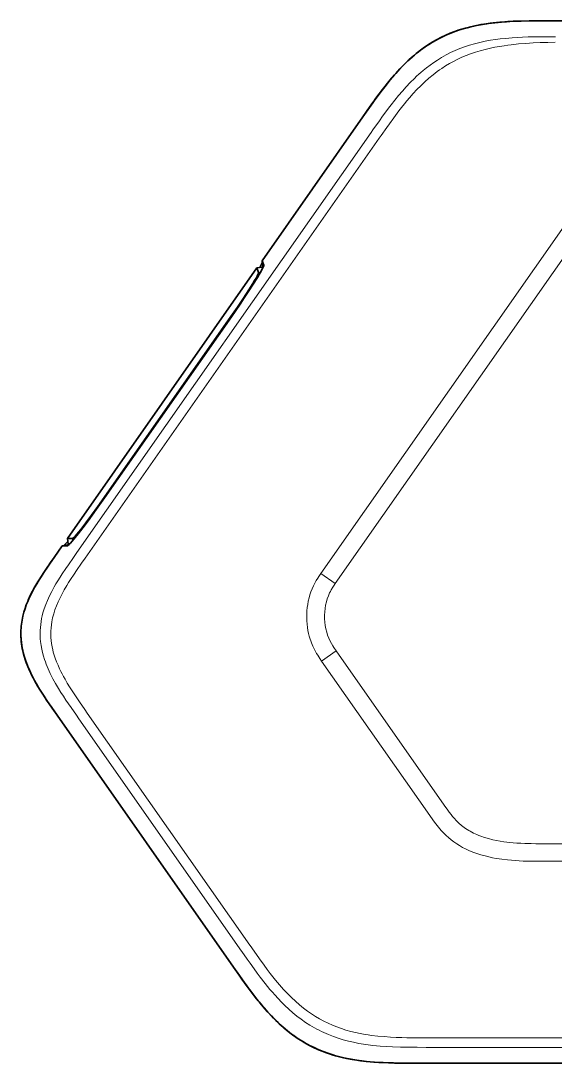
# Model space of a CAD drawing. Extents: x 0 to 297, y 0 to 210.
# Drawn here: x 95.31 to 115.86, y 72.47 to 112.56 of the extents above; entities that cross this region are included whole.
import ezdxf

# ---------------------------------------------------------------- set-up
doc = ezdxf.new("R2010")
doc.units = 0

msp = doc.modelspace()

# ---------------------------------------------------------------- linework, layer by layer
at = {"color": 7, "lineweight": 35}
for p, q in [((115.55, 112.562), (178.782, 112.562)), ((115.55, 112.562), (178.782, 112.562)), ((189.607, 72.472), (110.578, 72.472))]:
    msp.add_line(p, q, dxfattribs=at)
at = {"color": 7, "lineweight": 35, "ltscale": 0.168976}
msp.add_line((108.466, 108.874), (104.589, 103.337), dxfattribs=at)
msp.add_line((108.466, 108.874), (104.589, 103.337), dxfattribs=at)
at = {"color": 7, "lineweight": 13, "ltscale": 0.493095}
for p, q in [((108.782, 108.266), (97.469, 92.11)), ((109.095, 108.048), (97.782, 91.891))]:
    msp.add_line(p, q, dxfattribs=at)
at = {"color": 7, "lineweight": 13, "ltscale": 0.00307}
msp.add_line((108.853, 108.367), (108.782, 108.266), dxfattribs=at)
at = {"color": 7, "lineweight": 13, "ltscale": 0.003065}
msp.add_line((109.165, 108.148), (109.095, 108.048), dxfattribs=at)
at = {"color": 7, "lineweight": 13, "ltscale": 0.449999}
for p, q in [((117.171, 106.056), (106.847, 91.311)), ((117.729, 105.665), (107.404, 90.921))]:
    msp.add_line(p, q, dxfattribs=at)
at = {"color": 7, "lineweight": 35, "ltscale": 0.317506}
msp.add_line((104.386, 103.056), (97.101, 92.653), dxfattribs=at)
at = {"color": 7, "lineweight": 35, "ltscale": 0.005309}
msp.add_line((104.595, 103.093), (104.386, 103.056), dxfattribs=at)
at = {"color": 7, "lineweight": 35, "ltscale": 0.004692}
for p, q in [((104.454, 102.882), (104.386, 103.056)), ((97.101, 92.653), (97.289, 92.649))]:
    msp.add_line(p, q, dxfattribs=at)
at = {"color": 7, "lineweight": 35, "ltscale": 0.003383}
for p, q in [((104.589, 103.337), (104.611, 103.204)), ((104.589, 103.337), (104.611, 103.204)), ((96.907, 92.366), (97.04, 92.391)), ((96.907, 92.366), (97.04, 92.391))]:
    msp.add_line(p, q, dxfattribs=at)
at = {"color": 7, "lineweight": 35, "ltscale": 0.00455}
for p, q in [((104.589, 103.337), (104.655, 103.168)), ((96.907, 92.366), (97.089, 92.362))]:
    msp.add_line(p, q, dxfattribs=at)
at = {"color": 7, "lineweight": 35, "ltscale": 0.001211}
msp.add_line((104.613, 103.047), (104.595, 103.093), dxfattribs=at)
at = {"color": 7, "lineweight": 35, "ltscale": 0.000906738}
msp.add_line((104.626, 103.072), (104.596, 103.093), dxfattribs=at)
at = {"color": 7, "lineweight": 35, "ltscale": 0.000945567}
msp.add_line((104.625, 103.169), (104.611, 103.204), dxfattribs=at)
at = {"color": 7, "lineweight": 35, "ltscale": 0.002315}
for p, q in [((104.611, 103.204), (104.645, 103.118)), ((97.04, 92.391), (97.133, 92.389))]:
    msp.add_line(p, q, dxfattribs=at)
at = {"color": 7, "lineweight": 35, "ltscale": 6.97748e-05}
msp.add_line((104.625, 103.169), (104.626, 103.166), dxfattribs=at)
at = {"color": 7, "lineweight": 35, "ltscale": 6.20361e-05}
msp.add_line((104.656, 103.166), (104.655, 103.168), dxfattribs=at)
at = {"color": 7, "lineweight": 13, "ltscale": 0.00197}
for p, q in [((104.454, 102.882), (104.532, 102.895)), ((97.289, 92.649), (97.303, 92.571))]:
    msp.add_line(p, q, dxfattribs=at)
at = {"color": 7, "lineweight": 35, "ltscale": 0.2125}
for p, q in [((98.516, 94.226), (103.392, 101.189)), ((103.407, 101.178), (98.531, 94.216))]:
    msp.add_line(p, q, dxfattribs=at)
at = {"color": 7, "lineweight": 13, "ltscale": 0.00045808}
msp.add_line((103.392, 101.189), (103.407, 101.178), dxfattribs=at)
at = {"color": 7, "lineweight": 13, "ltscale": 0.000458127}
msp.add_line((98.516, 94.226), (98.531, 94.216), dxfattribs=at)
at = {"color": 7, "lineweight": 35, "ltscale": 0.005308}
msp.add_line((97.138, 92.444), (97.101, 92.653), dxfattribs=at)
at = {"color": 7, "lineweight": 35, "ltscale": 0.013677}
msp.add_line((96.907, 92.366), (96.593, 91.918), dxfattribs=at)
msp.add_line((96.907, 92.366), (96.593, 91.918), dxfattribs=at)
at = {"color": 7, "lineweight": 35, "ltscale": 0.000945727}
msp.add_line((97.078, 92.39), (97.04, 92.391), dxfattribs=at)
at = {"color": 7, "lineweight": 35, "ltscale": 6.96788e-05}
msp.add_line((97.081, 92.39), (97.078, 92.39), dxfattribs=at)
at = {"color": 7, "lineweight": 35, "ltscale": 6.20803e-05}
msp.add_line((97.089, 92.362), (97.091, 92.362), dxfattribs=at)
at = {"color": 7, "lineweight": 35, "ltscale": 0.001252}
msp.add_line((97.138, 92.444), (97.188, 92.443), dxfattribs=at)
at = {"color": 7, "lineweight": 35, "ltscale": 0.000906629}
msp.add_line((97.168, 92.422), (97.139, 92.443), dxfattribs=at)
at = {"color": 7, "lineweight": 13, "ltscale": 0.005852}
msp.add_line((97.335, 91.918), (97.469, 92.11), dxfattribs=at)
at = {"color": 7, "lineweight": 13, "ltscale": 0.005876}
msp.add_line((97.647, 91.698), (97.782, 91.891), dxfattribs=at)
at = {"color": 7, "lineweight": 13, "ltscale": 0.017017}
msp.add_line((106.847, 91.311), (107.404, 90.921), dxfattribs=at)
at = {"color": 7, "lineweight": 13, "ltscale": 0.017085}
msp.add_line((106.878, 87.934), (107.438, 88.326), dxfattribs=at)
at = {"color": 7, "lineweight": 13, "ltscale": 0.181206}
for p, q in [((107.438, 88.326), (111.595, 82.389)), ((106.878, 87.934), (111.036, 81.997))]:
    msp.add_line(p, q, dxfattribs=at)
at = {"color": 7, "lineweight": 35, "ltscale": 0.295804}
for p, q in [((103.494, 76.16), (96.708, 85.852)), ((96.708, 85.852), (103.494, 76.16))]:
    msp.add_line(p, q, dxfattribs=at)
at = {"color": 7, "lineweight": 13, "ltscale": 0.004209}
msp.add_line((97.546, 85.714), (97.45, 85.852), dxfattribs=at)
at = {"color": 7, "lineweight": 13, "ltscale": 0.004217}
msp.add_line((97.867, 85.939), (97.77, 86.077), dxfattribs=at)
at = {"color": 7, "lineweight": 13, "ltscale": 0.272642}
for p, q in [((97.867, 85.939), (104.122, 77.005)), ((97.546, 85.714), (103.801, 76.781))]:
    msp.add_line(p, q, dxfattribs=at)
at = {"color": 7, "lineweight": 13}
for p, q in [((115.446, 80.911), (188.642, 80.911)), ((115.446, 80.235), (188.642, 80.235)), ((188.962, 73.446), (111.125, 73.446)), ((188.962, 73.08), (111.125, 73.08))]:
    msp.add_line(p, q, dxfattribs=at)
at = {"color": 7, "lineweight": 13, "ltscale": 0.000412094}
for p, q in [((104.131, 76.992), (104.122, 77.005)), ((103.811, 76.767), (103.801, 76.781))]:
    msp.add_line(p, q, dxfattribs=at)
at = {"color": 7, "lineweight": 13, "ltscale": 0.005773}
msp.add_line((110.894, 73.446), (111.125, 73.446), dxfattribs=at)
at = {"color": 7, "lineweight": 13, "ltscale": 0.005759}
msp.add_line((110.895, 73.08), (111.125, 73.08), dxfattribs=at)
at = {"color": 7, "lineweight": 35}
for points in [[(108.466, 108.874), (108.722, 109.239), (108.852, 109.421), (109.049, 109.692), (109.201, 109.894), (109.356, 110.094), (109.515, 110.291), (109.679, 110.483), (109.848, 110.671), (110.005, 110.835), (110.167, 110.994), (110.249, 111.071), (110.333, 111.147), (110.447, 111.246), (110.564, 111.341), (110.683, 111.433), (110.835, 111.544), (110.992, 111.649), (111.152, 111.749), (111.316, 111.842), (111.483, 111.929), (111.654, 112.01), (111.827, 112.084), (112.004, 112.152), (112.183, 112.213), (112.327, 112.258), (112.472, 112.299), (112.618, 112.336), (112.729, 112.361), (112.84, 112.385), (113.063, 112.426), (113.288, 112.461), (113.413, 112.477), (113.539, 112.491), (113.79, 112.515), (114.042, 112.533), (114.294, 112.545), (114.546, 112.553), (114.882, 112.559), (115.105, 112.561), (115.55, 112.562)], [(115.55, 112.562), (115.085, 112.561), (114.854, 112.559), (114.508, 112.552), (114.249, 112.543), (113.992, 112.529), (113.736, 112.51), (113.482, 112.485), (113.355, 112.47), (113.229, 112.452), (113.005, 112.416), (112.782, 112.373), (112.672, 112.349), (112.563, 112.323), (112.418, 112.285), (112.275, 112.243), (112.133, 112.198), (112.035, 112.164), (111.938, 112.128), (111.843, 112.091), (111.749, 112.052), (111.624, 111.997), (111.501, 111.938), (111.379, 111.876), (111.259, 111.811), (111.141, 111.742), (111.025, 111.671), (110.94, 111.615), (110.856, 111.559), (110.771, 111.498), (110.687, 111.437), (110.603, 111.372), (110.52, 111.305), (110.356, 111.167), (110.197, 111.023), (110.043, 110.873), (109.892, 110.718), (109.729, 110.54), (109.57, 110.356), (109.415, 110.168), (109.317, 110.045), (109.22, 109.92), (109.093, 109.752), (108.968, 109.582), (108.842, 109.407), (108.716, 109.23), (108.466, 108.874)], [(103.407, 101.178), (103.577, 101.424), (103.745, 101.669), (103.905, 101.906), (104.058, 102.136), (104.247, 102.428), (104.41, 102.689), (104.479, 102.804), (104.538, 102.907), (104.586, 102.993), (104.622, 103.064), (104.645, 103.118), (104.652, 103.139), (104.656, 103.155), (104.656, 103.166)], [(104.454, 102.882), (104.455, 102.877), (104.453, 102.862), (104.445, 102.837), (104.43, 102.804), (104.4, 102.742), (104.357, 102.665), (104.304, 102.572), (104.239, 102.465), (104.081, 102.213), (103.876, 101.898), (103.642, 101.551), (103.392, 101.189)], [(97.091, 92.362), (97.104, 92.367), (97.121, 92.379), (97.142, 92.398), (97.177, 92.431), (97.218, 92.475), (97.281, 92.546), (97.353, 92.631), (97.514, 92.831), (97.697, 93.068), (97.897, 93.333), (98.052, 93.545), (98.211, 93.765), (98.531, 94.216)], [(98.516, 94.226), (98.269, 93.877), (98.029, 93.547), (97.808, 93.252), (97.615, 93.003), (97.533, 92.901), (97.46, 92.815), (97.4, 92.746), (97.351, 92.695), (97.325, 92.671), (97.305, 92.656), (97.293, 92.65), (97.289, 92.649)], [(96.708, 85.852), (96.503, 86.146), (96.304, 86.438), (96.206, 86.584), (96.085, 86.774), (95.969, 86.965), (95.904, 87.076), (95.841, 87.188), (95.788, 87.288), (95.737, 87.388), (95.654, 87.56), (95.615, 87.647), (95.579, 87.734), (95.527, 87.866), (95.481, 87.999), (95.44, 88.132), (95.404, 88.267), (95.385, 88.347), (95.368, 88.427), (95.354, 88.506), (95.342, 88.584), (95.329, 88.691), (95.32, 88.798), (95.314, 88.904), (95.313, 89.006), (95.315, 89.108), (95.321, 89.21), (95.328, 89.286), (95.337, 89.362), (95.36, 89.513), (95.391, 89.663), (95.43, 89.812), (95.475, 89.96), (95.523, 90.096), (95.577, 90.232), (95.636, 90.366), (95.682, 90.464), (95.731, 90.562), (95.783, 90.662), (95.838, 90.762), (95.923, 90.91), (96.012, 91.056), (96.105, 91.202), (96.2, 91.347), (96.329, 91.538), (96.417, 91.665), (96.593, 91.918)], [(95.597, 90.277), (95.636, 90.366), (95.677, 90.453), (95.764, 90.626), (95.857, 90.796), (95.972, 90.991), (96.091, 91.182), (96.22, 91.378), (96.308, 91.507), (96.485, 91.763), (96.593, 91.918)], [(96.708, 85.852), (96.519, 86.123), (96.425, 86.258), (96.286, 86.464), (96.183, 86.62), (96.082, 86.778), (96.008, 86.899), (95.935, 87.022), (95.866, 87.143), (95.799, 87.266), (95.722, 87.418), (95.649, 87.572), (95.581, 87.729), (95.52, 87.888), (95.465, 88.05), (95.44, 88.131), (95.417, 88.213), (95.39, 88.323), (95.367, 88.434), (95.348, 88.545), (95.333, 88.656), (95.322, 88.768), (95.315, 88.879)], [(103.494, 76.16), (103.708, 75.855), (103.816, 75.703), (103.979, 75.476), (104.104, 75.306), (104.231, 75.138), (104.336, 75.001), (104.444, 74.865), (104.535, 74.753), (104.628, 74.642), (104.785, 74.463), (104.947, 74.288), (105.033, 74.199), (105.121, 74.112), (105.203, 74.032), (105.287, 73.954), (105.44, 73.82), (105.596, 73.69), (105.757, 73.567), (105.922, 73.45), (106.006, 73.394), (106.092, 73.34), (106.207, 73.27), (106.324, 73.203), (106.442, 73.14), (106.594, 73.065), (106.749, 72.995), (106.906, 72.93), (107.065, 72.87), (107.225, 72.815), (107.327, 72.784), (107.429, 72.754), (107.634, 72.701), (107.842, 72.654), (108.051, 72.615), (108.237, 72.585), (108.423, 72.559), (108.61, 72.538), (108.75, 72.525), (108.891, 72.513), (109.172, 72.496), (109.454, 72.484), (109.642, 72.479), (109.829, 72.476), (110.079, 72.473), (110.578, 72.472)], [(110.578, 72.472), (110.18, 72.473), (109.981, 72.474), (109.684, 72.478), (109.466, 72.484), (109.248, 72.492), (109.08, 72.501), (108.912, 72.512), (108.749, 72.525), (108.586, 72.541), (108.368, 72.566), (108.151, 72.598), (107.936, 72.635), (107.724, 72.68), (107.514, 72.731), (107.41, 72.76), (107.307, 72.79), (107.123, 72.85), (106.941, 72.916), (106.763, 72.989), (106.587, 73.068), (106.415, 73.154), (106.295, 73.219), (106.177, 73.287), (106.061, 73.359), (105.976, 73.414), (105.892, 73.47), (105.807, 73.53), (105.723, 73.592), (105.561, 73.718), (105.403, 73.851), (105.249, 73.99), (105.099, 74.133), (104.951, 74.284), (104.807, 74.438), (104.667, 74.597), (104.569, 74.712), (104.473, 74.829), (104.367, 74.961), (104.263, 75.095), (104.133, 75.268), (104.003, 75.443), (103.832, 75.68), (103.719, 75.84), (103.494, 76.16)]]:
    msp.add_lwpolyline(points, dxfattribs=at)
at = {"color": 7, "lineweight": 13}
for points in [[(115.867, 111.952), (115.5, 111.951), (115.318, 111.95), (115.042, 111.946), (114.823, 111.941), (114.603, 111.934), (114.407, 111.924), (114.211, 111.912), (114.072, 111.901), (113.933, 111.888), (113.748, 111.868), (113.562, 111.844), (113.378, 111.816), (113.171, 111.778), (112.966, 111.733), (112.763, 111.682), (112.562, 111.624), (112.376, 111.563), (112.193, 111.495), (112.013, 111.42), (111.837, 111.339), (111.664, 111.25), (111.495, 111.156), (111.33, 111.055), (111.189, 110.961), (111.05, 110.863), (110.915, 110.76), (110.783, 110.653), (110.698, 110.581), (110.615, 110.508), (110.529, 110.429), (110.445, 110.35), (110.287, 110.192), (110.133, 110.03), (109.984, 109.862), (109.838, 109.691), (109.696, 109.516), (109.556, 109.337), (109.453, 109.202), (109.351, 109.065), (109.225, 108.893), (109.101, 108.719), (108.853, 108.367)], [(115.859, 111.738), (115.576, 111.734), (115.289, 111.725), (115.008, 111.713), (114.728, 111.696), (114.45, 111.673), (114.174, 111.644), (114.038, 111.627), (113.903, 111.607), (113.723, 111.579), (113.546, 111.546), (113.37, 111.51), (113.174, 111.464), (112.982, 111.412), (112.792, 111.355), (112.606, 111.292), (112.438, 111.228), (112.273, 111.159), (112.111, 111.084), (111.952, 111.004), (111.797, 110.919), (111.645, 110.828), (111.497, 110.731), (111.411, 110.673), (111.327, 110.612), (111.244, 110.55), (111.162, 110.486), (111.001, 110.353), (110.845, 110.213), (110.692, 110.067), (110.544, 109.918), (110.4, 109.763), (110.259, 109.603), (110.16, 109.485), (110.061, 109.365), (109.956, 109.232), (109.851, 109.098), (109.654, 108.834), (109.489, 108.607), (109.382, 108.457), (109.165, 108.148)], [(97.335, 91.918), (97.141, 91.64), (97.046, 91.502), (96.906, 91.294), (96.819, 91.159), (96.734, 91.024), (96.663, 90.906), (96.594, 90.787), (96.5, 90.616), (96.413, 90.443), (96.373, 90.356), (96.334, 90.268), (96.27, 90.109), (96.213, 89.949), (96.188, 89.869), (96.164, 89.788), (96.136, 89.68), (96.112, 89.571), (96.093, 89.462), (96.076, 89.347), (96.064, 89.231), (96.057, 89.116), (96.054, 89), (96.056, 88.897), (96.061, 88.795), (96.07, 88.692), (96.079, 88.615), (96.09, 88.538), (96.115, 88.401), (96.146, 88.264), (96.182, 88.127), (96.224, 87.992), (96.255, 87.903), (96.288, 87.814), (96.324, 87.724), (96.362, 87.635), (96.403, 87.545), (96.445, 87.455), (96.494, 87.355), (96.546, 87.256), (96.65, 87.069), (96.759, 86.883), (96.852, 86.733), (96.948, 86.584), (97.045, 86.439), (97.242, 86.149), (97.45, 85.852)], [(97.647, 91.698), (97.453, 91.419), (97.358, 91.277), (97.221, 91.071), (97.148, 90.955), (97.076, 90.838), (96.985, 90.683), (96.9, 90.528), (96.82, 90.373), (96.747, 90.217), (96.682, 90.062), (96.624, 89.907), (96.576, 89.755), (96.555, 89.679), (96.536, 89.603), (96.519, 89.528), (96.505, 89.452), (96.486, 89.331), (96.473, 89.21), (96.466, 89.09), (96.464, 88.969), (96.469, 88.848), (96.478, 88.728), (96.494, 88.607), (96.515, 88.487), (96.541, 88.366), (96.561, 88.286), (96.584, 88.205), (96.609, 88.124), (96.636, 88.043), (96.686, 87.909), (96.742, 87.774), (96.802, 87.639), (96.85, 87.542), (96.899, 87.444), (96.955, 87.34), (97.012, 87.236), (97.097, 87.092), (97.185, 86.948), (97.307, 86.756), (97.434, 86.563), (97.566, 86.371), (97.77, 86.077)], [(106.878, 87.934), (106.811, 88.032), (106.73, 88.158), (106.687, 88.23), (106.645, 88.303), (106.593, 88.404), (106.544, 88.509), (106.515, 88.576), (106.487, 88.645), (106.462, 88.715), (106.438, 88.785), (106.406, 88.893), (106.378, 89.002), (106.355, 89.113), (106.336, 89.225), (106.32, 89.352), (106.309, 89.48), (106.305, 89.609), (106.306, 89.737), (106.312, 89.865), (106.325, 89.993), (106.343, 90.119), (106.367, 90.244), (106.396, 90.367), (106.43, 90.488), (106.47, 90.606), (106.515, 90.722), (106.564, 90.832), (106.616, 90.938), (106.673, 91.04), (106.728, 91.132), (106.768, 91.195), (106.847, 91.311)], [(107.438, 88.326), (107.347, 88.46), (107.306, 88.526), (107.254, 88.615), (107.207, 88.705), (107.155, 88.819), (107.111, 88.935), (107.073, 89.054), (107.042, 89.177), (107.018, 89.303), (107.002, 89.431), (106.993, 89.564), (106.991, 89.698), (106.998, 89.83), (107.012, 89.961), (107.034, 90.089), (107.063, 90.213), (107.098, 90.331), (107.139, 90.446), (107.188, 90.559), (107.216, 90.615), (107.246, 90.671), (107.312, 90.783), (107.388, 90.898), (107.404, 90.921)], [(115.446, 80.911), (115.11, 80.913), (114.942, 80.915), (114.69, 80.923), (114.538, 80.929), (114.386, 80.939), (114.248, 80.949), (114.11, 80.963), (114, 80.975), (113.89, 80.99), (113.744, 81.012), (113.6, 81.038), (113.458, 81.068), (113.3, 81.108), (113.146, 81.153), (112.997, 81.205), (112.924, 81.233), (112.852, 81.262), (112.721, 81.323), (112.595, 81.389), (112.534, 81.425), (112.475, 81.461), (112.418, 81.5), (112.362, 81.539), (112.259, 81.619), (112.16, 81.704), (112.066, 81.794), (111.976, 81.891), (111.917, 81.959), (111.858, 82.03), (111.782, 82.129), (111.731, 82.197), (111.595, 82.389)], [(115.446, 80.235), (115.088, 80.237), (114.908, 80.239), (114.635, 80.247), (114.479, 80.255), (114.322, 80.264), (114.175, 80.276), (114.026, 80.29), (113.811, 80.316), (113.703, 80.331), (113.595, 80.349), (113.451, 80.375), (113.308, 80.406), (113.165, 80.44), (113.005, 80.485), (112.847, 80.535), (112.69, 80.592), (112.536, 80.657), (112.417, 80.712), (112.3, 80.773), (112.185, 80.838), (112.074, 80.908), (111.965, 80.983), (111.86, 81.062), (111.759, 81.146), (111.662, 81.234), (111.6, 81.293), (111.541, 81.354), (111.482, 81.418), (111.424, 81.483), (111.316, 81.613), (111.219, 81.74), (111.155, 81.828), (111.036, 81.997)], [(104.131, 76.992), (104.369, 76.654), (104.488, 76.486), (104.666, 76.24), (104.785, 76.08), (104.904, 75.924), (105.006, 75.794), (105.109, 75.666), (105.262, 75.484), (105.417, 75.309), (105.575, 75.139), (105.721, 74.993), (105.87, 74.852), (106.023, 74.718), (106.179, 74.591), (106.338, 74.47), (106.489, 74.364), (106.644, 74.265), (106.801, 74.172), (106.962, 74.085), (107.126, 74.005), (107.294, 73.931), (107.465, 73.863), (107.639, 73.801), (107.816, 73.745), (107.996, 73.695), (108.179, 73.651), (108.365, 73.612), (108.554, 73.578), (108.673, 73.559), (108.794, 73.542), (109.037, 73.513), (109.283, 73.491), (109.533, 73.474), (109.746, 73.464), (109.961, 73.456), (110.158, 73.452), (110.556, 73.447), (110.894, 73.446)], [(103.811, 76.767), (104.021, 76.468), (104.126, 76.32), (104.283, 76.101), (104.402, 75.938), (104.522, 75.778), (104.705, 75.542), (104.799, 75.425), (104.893, 75.311), (104.985, 75.203), (105.078, 75.096), (105.205, 74.958), (105.333, 74.823), (105.465, 74.692), (105.617, 74.549), (105.772, 74.412), (105.932, 74.282), (106.096, 74.158), (106.261, 74.042), (106.43, 73.933), (106.516, 73.881), (106.603, 73.831), (106.691, 73.783), (106.779, 73.737), (106.869, 73.692), (106.96, 73.649), (107.051, 73.608), (107.143, 73.569), (107.33, 73.496), (107.52, 73.43), (107.713, 73.371), (107.909, 73.319), (108.107, 73.273), (108.308, 73.233), (108.489, 73.202), (108.671, 73.176), (108.854, 73.154), (108.993, 73.14), (109.132, 73.127), (109.365, 73.111), (109.6, 73.099), (109.916, 73.088), (110.128, 73.084), (110.555, 73.081), (110.895, 73.08)]]:
    msp.add_lwpolyline(points, dxfattribs=at)
at = {"color": 7, "lineweight": 35}
for centre, radius, start, end in [((103.46, 103.703), 1.215, 329.0316, 339.5978), ((104.433, 103.185), 0.194, 330.4206, 354.4958), ((96.173, 93.306), 1.22, 310.4474, 320.9464), ((96.997, 92.565), 0.194, 295.5044, 319.5792)]:
    msp.add_arc(centre, radius, start, end, dxfattribs=at)

doc.saveas('drawing.dxf')
